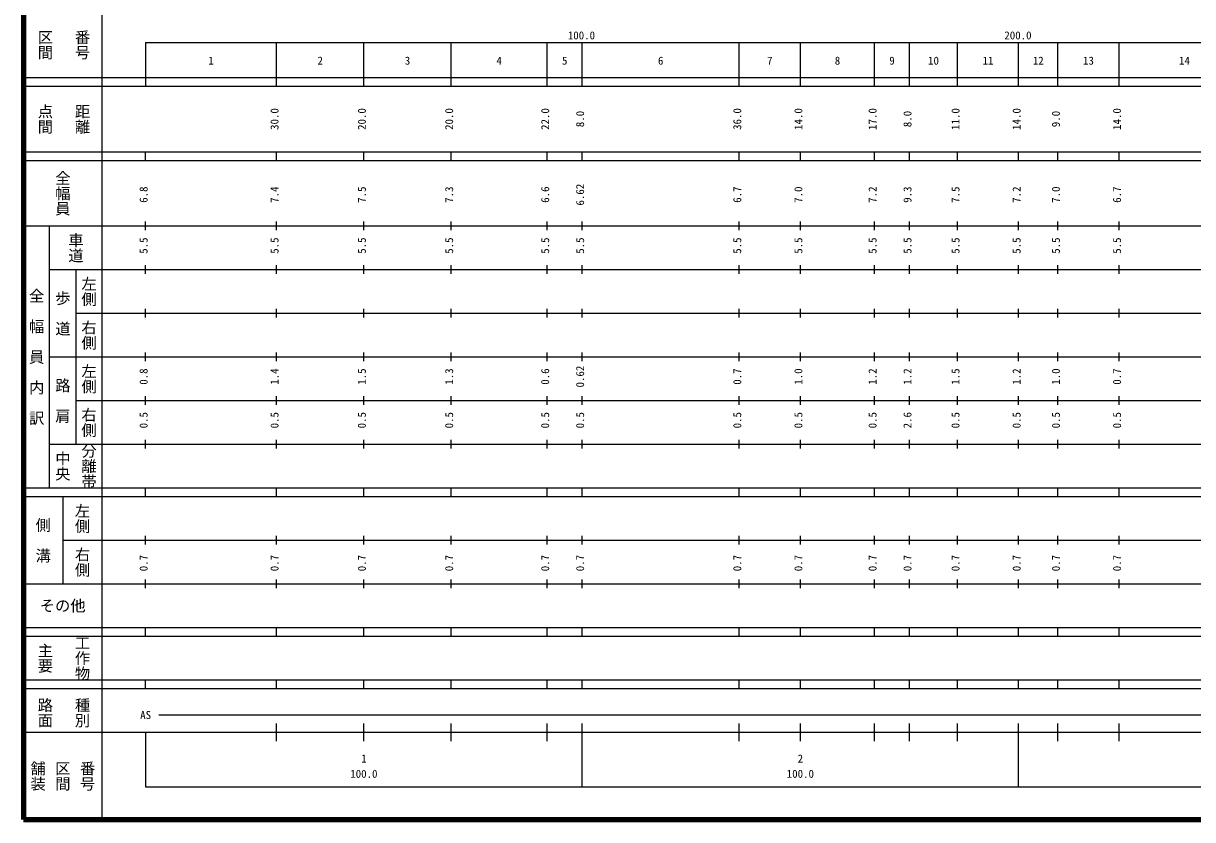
# Model space of a CAD drawing. Units: millimetres on the paper, enlarged 1000 times. Extents: x 40000 to 680000, y 20000 to 380000.
# Drawn here: x 40000 to 307859, y 20000 to 202409 of the extents above; entities that cross this region are included whole.
import ezdxf
from ezdxf.enums import TextEntityAlignment as Align

# ---------------------------------------------------------------- set-up
doc = ezdxf.new("R2010")
doc.units = ezdxf.units.MM
doc.header["$LTSCALE"] = 1000
doc.layers.add('M-TTL', color=2, linetype='Continuous', lineweight=140)
doc.layers.add('M-TTL-BAND', color=7, linetype='Continuous', lineweight=25)
doc.styles.add('@ＭＳ ゴシック', font='')
doc.styles.add('ＭＳ ゴシック', font='')
doc.styles.get('@ＭＳ ゴシック').set_extended_font_data('@MS Gothic')
doc.styles.get('ＭＳ ゴシック').set_extended_font_data('MS Gothic')

msp = doc.modelspace()

# ---------------------------------------------------------------- linework, layer by layer
at = {"layer": 'M-TTL'}
for p, q in [((40000, 380000), (40000, 20000)), ((40000, 20000), (680000, 20000))]:
    msp.add_line(p, q, dxfattribs=at)
at = {"layer": 'M-TTL-BAND'}
for p, q in [((58000, 370000), (58000, 20000)), ((68000, 198000), (579000, 198000)), ((68000, 198000), (68000, 188000)), ((98000, 188000), (98000, 198000)), ((118000, 188000), (118000, 198000)), ((138000, 188000), (138000, 198000)), ((160000, 188000), (160000, 198000)), ((168000, 188000), (168000, 198000)), ((204000, 188000), (204000, 198000)), ((218000, 188000), (218000, 198000)), ((235000, 188000), (235000, 198000)), ((243000, 188000), (243000, 198000)), ((254000, 188000), (254000, 198000)), ((268000, 188000), (268000, 198000)), ((277000, 188000), (277000, 198000)), ((291000, 188000), (291000, 198000)), ((40000, 190000), (579000, 190000)), ((40000, 188000), (579000, 188000)), ((40000, 173000), (579000, 173000)), ((68000, 171000), (68000, 173000)), ((98000, 171000), (98000, 173000)), ((118000, 171000), (118000, 173000)), ((138000, 171000), (138000, 173000)), ((160000, 171000), (160000, 173000)), ((168000, 171000), (168000, 173000)), ((204000, 171000), (204000, 173000)), ((218000, 171000), (218000, 173000)), ((235000, 171000), (235000, 173000)), ((243000, 171000), (243000, 173000)), ((254000, 171000), (254000, 173000)), ((268000, 171000), (268000, 173000)), ((277000, 171000), (277000, 173000)), ((291000, 171000), (291000, 173000)), ((40000, 171000), (579000, 171000)), ((40000, 156000), (579000, 156000)), ((46000, 96000), (46000, 156000)), ((68000, 155000), (68000, 157000)), ((98000, 155000), (98000, 157000)), ((118000, 155000), (118000, 157000)), ((138000, 155000), (138000, 157000)), ((160000, 155000), (160000, 157000)), ((168000, 155000), (168000, 157000)), ((204000, 155000), (204000, 157000)), ((218000, 155000), (218000, 157000)), ((235000, 155000), (235000, 157000)), ((243000, 155000), (243000, 157000)), ((254000, 155000), (254000, 157000)), ((268000, 155000), (268000, 157000)), ((277000, 155000), (277000, 157000)), ((291000, 155000), (291000, 157000)), ((46000, 146000), (579000, 146000)), ((52000, 146000), (52000, 106000)), ((68000, 145000), (68000, 147000)), ((98000, 145000), (98000, 147000)), ((118000, 145000), (118000, 147000)), ((138000, 145000), (138000, 147000)), ((160000, 145000), (160000, 147000)), ((168000, 145000), (168000, 147000)), ((204000, 145000), (204000, 147000)), ((218000, 145000), (218000, 147000)), ((235000, 145000), (235000, 147000)), ((243000, 145000), (243000, 147000)), ((254000, 145000), (254000, 147000)), ((268000, 145000), (268000, 147000)), ((277000, 145000), (277000, 147000)), ((291000, 145000), (291000, 147000)), ((68000, 135000), (68000, 137000)), ((98000, 135000), (98000, 137000)), ((118000, 135000), (118000, 137000)), ((138000, 135000), (138000, 137000)), ((160000, 135000), (160000, 137000)), ((168000, 135000), (168000, 137000)), ((204000, 135000), (204000, 137000)), ((218000, 135000), (218000, 137000)), ((235000, 135000), (235000, 137000)), ((243000, 135000), (243000, 137000)), ((254000, 135000), (254000, 137000)), ((268000, 135000), (268000, 137000)), ((277000, 135000), (277000, 137000)), ((291000, 135000), (291000, 137000)), ((52000, 136000), (579000, 136000)), ((46000, 126000), (579000, 126000)), ((68000, 125000), (68000, 127000)), ((98000, 125000), (98000, 127000)), ((118000, 125000), (118000, 127000)), ((138000, 125000), (138000, 127000)), ((160000, 125000), (160000, 127000)), ((168000, 125000), (168000, 127000)), ((204000, 125000), (204000, 127000)), ((218000, 125000), (218000, 127000)), ((235000, 125000), (235000, 127000)), ((243000, 125000), (243000, 127000)), ((254000, 125000), (254000, 127000)), ((268000, 125000), (268000, 127000)), ((277000, 125000), (277000, 127000)), ((291000, 125000), (291000, 127000)), ((52000, 116000), (579000, 116000)), ((68000, 115000), (68000, 117000)), ((98000, 115000), (98000, 117000)), ((118000, 115000), (118000, 117000)), ((138000, 115000), (138000, 117000)), ((160000, 115000), (160000, 117000)), ((168000, 115000), (168000, 117000)), ((204000, 115000), (204000, 117000)), ((218000, 115000), (218000, 117000)), ((235000, 115000), (235000, 117000)), ((243000, 115000), (243000, 117000)), ((254000, 115000), (254000, 117000)), ((268000, 115000), (268000, 117000)), ((277000, 115000), (277000, 117000)), ((291000, 115000), (291000, 117000)), ((46000, 106000), (579000, 106000)), ((68000, 105000), (68000, 107000)), ((98000, 105000), (98000, 107000)), ((118000, 105000), (118000, 107000)), ((138000, 105000), (138000, 107000)), ((160000, 105000), (160000, 107000)), ((168000, 105000), (168000, 107000)), ((204000, 105000), (204000, 107000)), ((218000, 105000), (218000, 107000)), ((235000, 105000), (235000, 107000)), ((243000, 105000), (243000, 107000)), ((254000, 105000), (254000, 107000)), ((268000, 105000), (268000, 107000)), ((277000, 105000), (277000, 107000)), ((291000, 105000), (291000, 107000)), ((40000, 96000), (579000, 96000)), ((40000, 94000), (579000, 94000)), ((49000, 94000), (49000, 74000)), ((68000, 94000), (68000, 96000)), ((98000, 94000), (98000, 96000)), ((118000, 94000), (118000, 96000)), ((138000, 94000), (138000, 96000)), ((160000, 94000), (160000, 96000)), ((168000, 94000), (168000, 96000)), ((204000, 94000), (204000, 96000)), ((218000, 94000), (218000, 96000)), ((235000, 94000), (235000, 96000)), ((243000, 94000), (243000, 96000)), ((254000, 94000), (254000, 96000)), ((268000, 94000), (268000, 96000)), ((277000, 94000), (277000, 96000)), ((291000, 94000), (291000, 96000)), ((49000, 84000), (579000, 84000)), ((68000, 83000), (68000, 85000)), ((98000, 83000), (98000, 85000)), ((118000, 83000), (118000, 85000)), ((138000, 83000), (138000, 85000)), ((160000, 83000), (160000, 85000)), ((168000, 83000), (168000, 85000)), ((204000, 83000), (204000, 85000)), ((218000, 83000), (218000, 85000)), ((235000, 83000), (235000, 85000)), ((243000, 83000), (243000, 85000)), ((254000, 83000), (254000, 85000)), ((268000, 83000), (268000, 85000)), ((277000, 83000), (277000, 85000)), ((291000, 83000), (291000, 85000)), ((40000, 74000), (579000, 74000)), ((68000, 73000), (68000, 75000)), ((98000, 73000), (98000, 75000)), ((118000, 73000), (118000, 75000)), ((138000, 73000), (138000, 75000)), ((160000, 73000), (160000, 75000)), ((168000, 73000), (168000, 75000)), ((204000, 73000), (204000, 75000)), ((218000, 73000), (218000, 75000)), ((235000, 73000), (235000, 75000)), ((243000, 73000), (243000, 75000)), ((254000, 73000), (254000, 75000)), ((268000, 73000), (268000, 75000)), ((277000, 73000), (277000, 75000)), ((291000, 73000), (291000, 75000)), ((40000, 64000), (579000, 64000)), ((40000, 62000), (579000, 62000)), ((68000, 62000), (68000, 64000)), ((98000, 62000), (98000, 64000)), ((118000, 62000), (118000, 64000)), ((138000, 62000), (138000, 64000)), ((160000, 62000), (160000, 64000)), ((168000, 62000), (168000, 64000)), ((204000, 62000), (204000, 64000)), ((218000, 62000), (218000, 64000)), ((235000, 62000), (235000, 64000)), ((243000, 62000), (243000, 64000)), ((254000, 62000), (254000, 64000)), ((268000, 62000), (268000, 64000)), ((277000, 62000), (277000, 64000)), ((291000, 62000), (291000, 64000)), ((40000, 52000), (579000, 52000)), ((68000, 50000), (68000, 52000)), ((98000, 50000), (98000, 52000)), ((118000, 50000), (118000, 52000)), ((138000, 50000), (138000, 52000)), ((160000, 50000), (160000, 52000)), ((168000, 50000), (168000, 52000)), ((204000, 50000), (204000, 52000)), ((218000, 50000), (218000, 52000)), ((235000, 50000), (235000, 52000)), ((243000, 50000), (243000, 52000)), ((254000, 50000), (254000, 52000)), ((268000, 50000), (268000, 52000)), ((277000, 50000), (277000, 52000)), ((291000, 50000), (291000, 52000)), ((40000, 50000), (579000, 50000)), ((71000, 44000), (565000, 44000)), ((98000, 38000), (98000, 42000)), ((118000, 38000), (118000, 42000)), ((138000, 38000), (138000, 42000)), ((160000, 38000), (160000, 42000)), ((168000, 27500), (168000, 42000)), ((204000, 38000), (204000, 42000)), ((218000, 38000), (218000, 42000)), ((235000, 38000), (235000, 42000)), ((243000, 38000), (243000, 42000)), ((254000, 38000), (254000, 42000)), ((268000, 27500), (268000, 42000)), ((277000, 38000), (277000, 42000)), ((291000, 38000), (291000, 42000)), ((40000, 40000), (579000, 40000)), ((68000, 40000), (68000, 27500)), ((68000, 27500), (579000, 27500))]:
    msp.add_line(p, q, dxfattribs=at)

# ---------------------------------------------------------------- texts
at = {"layer": 'M-TTL-BAND', "style": '@ＭＳ ゴシック'}
for s, p in [('区間', (45000, 197500)), ('番号', (53500, 197500)), ('点間', (45000, 180500)), ('距離', (53500, 180500)), ('全幅員', (49000, 163500)), ('車道', (52000, 151000)), ('左側', (55000, 141000)), ('全\u3000幅\u3000員\u3000内\u3000訳', (43000, 126000)), ('歩\u3000道', (49000, 136000)), ('右側', (55000, 131000)), ('左側', (55000, 121000)), ('路\u3000肩', (49000, 116000)), ('右側', (55000, 111000)), ('分離帯', (55000, 101000)), ('中央', (49000, 101000)), ('左側', (53500, 89000)), ('側\u3000溝', (44500, 84000)), ('右側', (53500, 79000)), ('工作物', (53500, 57000)), ('主要', (45000, 57000)), ('路面', (45000, 44500)), ('種別', (53500, 44500)), ('舗装', (43333, 30000)), ('区間', (49000, 30000)), ('番号', (54667, 30000))]:
    msp.add_text(s, height=2566, rotation=270, dxfattribs=at).set_placement(p, align=Align.MIDDLE_CENTER)
at = {"layer": 'M-TTL-BAND', "style": 'ＭＳ ゴシック'}
for s, p in [('100.0', (167844, 198195)), ('200.0', (267844, 198195)), ('1', (83000, 192405)), ('2', (108000, 192405)), ('3', (128000, 192405)), ('4', (149000, 192405)), ('5', (164000, 192405)), ('6', (186000, 192405)), ('7', (211000, 192405)), ('8', (226500, 192405)), ('9', (239000, 192405)), ('10', (248500, 192405)), ('11', (261000, 192405)), ('12', (272500, 192405)), ('13', (284000, 192405)), ('14', (306000, 192405)), ('AS', (68000, 42500)), ('1', (118000, 32523)), ('2', (218000, 32523)), ('100.0', (118000, 29033)), ('100.0', (218000, 29033))]:
    msp.add_text(s, height=1833, dxfattribs=at).set_placement(p, align=Align.BOTTOM_CENTER)
for s, p in [('30.0', (99000, 180500)), ('20.0', (119000, 180500)), ('20.0', (139000, 180500)), ('22.0', (161000, 180500)), ('8.0', (169000, 180500)), ('36.0', (205000, 180500)), ('14.0', (219000, 180500)), ('17.0', (236000, 180500)), ('8.0', (244000, 180500)), ('11.0', (255000, 180500)), ('14.0', (269000, 180500)), ('9.0', (278000, 180500)), ('14.0', (292000, 180500)), ('6.8', (69000, 163174)), ('7.4', (99000, 163174)), ('7.5', (119000, 163174)), ('7.3', (139000, 163174)), ('6.6', (161000, 163174)), ('6.62', (169000, 163174)), ('6.7', (205000, 163174)), ('7.0', (219000, 163174)), ('7.2', (236000, 163174)), ('9.3', (244000, 163174)), ('7.5', (255000, 163174)), ('7.2', (269000, 163174)), ('7.0', (278000, 163174)), ('6.7', (292000, 163174)), ('5.5', (69000, 151500)), ('5.5', (99000, 151500)), ('5.5', (119000, 151500)), ('5.5', (139000, 151500)), ('5.5', (161000, 151500)), ('5.5', (169000, 151500)), ('5.5', (205000, 151500)), ('5.5', (219000, 151500)), ('5.5', (236000, 151500)), ('5.5', (244000, 151500)), ('5.5', (255000, 151500)), ('5.5', (269000, 151500)), ('5.5', (278000, 151500)), ('5.5', (292000, 151500)), ('0.8', (69000, 121500)), ('1.4', (99000, 121500)), ('1.5', (119000, 121500)), ('0.6', (161000, 121500)), ('0.62', (169000, 121500)), ('0.7', (205000, 121500)), ('1.0', (219000, 121500)), ('1.2', (236000, 121500)), ('1.2', (244000, 121500)), ('1.5', (255000, 121500)), ('1.2', (269000, 121500)), ('1.0', (278000, 121500)), ('0.7', (292000, 121500)), ('1.3', (139000, 121500)), ('0.5', (69000, 111500)), ('0.5', (99000, 111500)), ('0.5', (119000, 111500)), ('0.5', (139000, 111500)), ('0.5', (161000, 111500)), ('0.5', (169000, 111500)), ('0.5', (205000, 111500)), ('0.5', (219000, 111500)), ('0.5', (236000, 111500)), ('2.6', (244000, 111500)), ('0.5', (255000, 111500)), ('0.5', (269000, 111500)), ('0.5', (278000, 111500)), ('0.5', (292000, 111500)), ('0.7', (69000, 78764)), ('0.7', (99000, 78764)), ('0.7', (119000, 78764)), ('0.7', (139000, 78764)), ('0.7', (161000, 78764)), ('0.7', (169000, 78764)), ('0.7', (205000, 78764)), ('0.7', (219000, 78764)), ('0.7', (236000, 78764)), ('0.7', (244000, 78764)), ('0.7', (255000, 78764)), ('0.7', (269000, 78764)), ('0.7', (278000, 78764)), ('0.7', (292000, 78764))]:
    msp.add_text(s, height=1833, rotation=90, dxfattribs=at).set_placement(p, align=Align.BOTTOM_CENTER)
msp.add_text('その他', height=2566, dxfattribs=at).set_placement((49000, 69000), align=Align.MIDDLE_CENTER)

doc.saveas('drawing.dxf')
